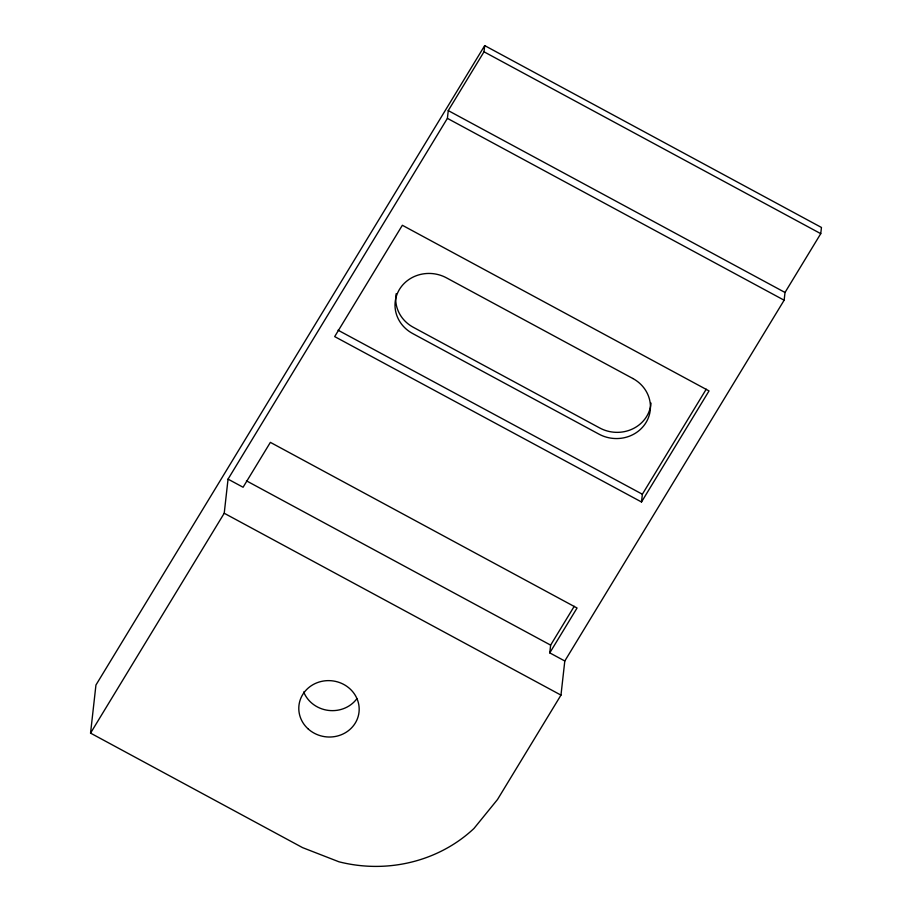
<?xml version="1.0" encoding="UTF-8"?>
<svg xmlns="http://www.w3.org/2000/svg" width="912" height="912" viewBox="0 0 912 912"><rect width="100%" height="100%" fill="white"/><g stroke="black" fill="none" stroke-linecap="round" stroke-linejoin="round"><path stroke-width="1.37" d="M90.55 733.123L95.942 685.037L484.705 45.6L821.45 227.464L820.754 233.666L785.015 292.467L784.138 300.219L564.802 660.995L560.971 695.115L497.496 799.528L473.989 828.449A140.368 130.872 6.4 0 1 338.922 861.783L302.556 847.624L90.55 733.123L224.227 513.251L228.046 479.131L447.393 118.355L448.259 110.603L484.01 51.802L484.705 45.6M564.802 660.995L549.765 652.878L550.631 645.126L574.229 606.309M641.501 501.988L709.034 390.906L402.352 225.275L334.681 336.596L641.501 501.988L642.367 494.236L706.241 389.185M549.765 652.878L577.057 607.996L270.374 442.366L243.082 487.247L228.046 479.131M484.01 51.802L820.754 233.666M448.259 110.603L785.015 292.467M447.393 118.355L784.138 300.219M338.056 330.19L642.367 494.236M246.457 480.841L550.631 645.126M224.227 513.251L560.971 695.115M356.866 698.717A30.21 28.169 6.4 0 1 328.331 710.391A30.21 28.169 6.4 0 1 303.685 691.969M396.173 293.71A34.531 32.194 6.4 0 0 413.296 327.294L599.708 427.967A34.531 32.194 6.4 0 0 651.031 403.081M632.848 378.503L446.435 277.829A34.531 32.194 6.4 0 0 399.445 289.423A34.531 32.194 6.4 0 0 412.6 333.496L599.013 434.169A34.531 32.194 6.4 0 0 646.004 422.575A34.531 32.194 6.4 0 0 632.848 378.503M307.868 728.665A30.21 28.169 6.4 0 0 358.234 716.239A30.21 28.169 6.4 0 0 320.853 681.549A30.21 28.169 6.4 0 0 307.868 728.665"/></g></svg>
